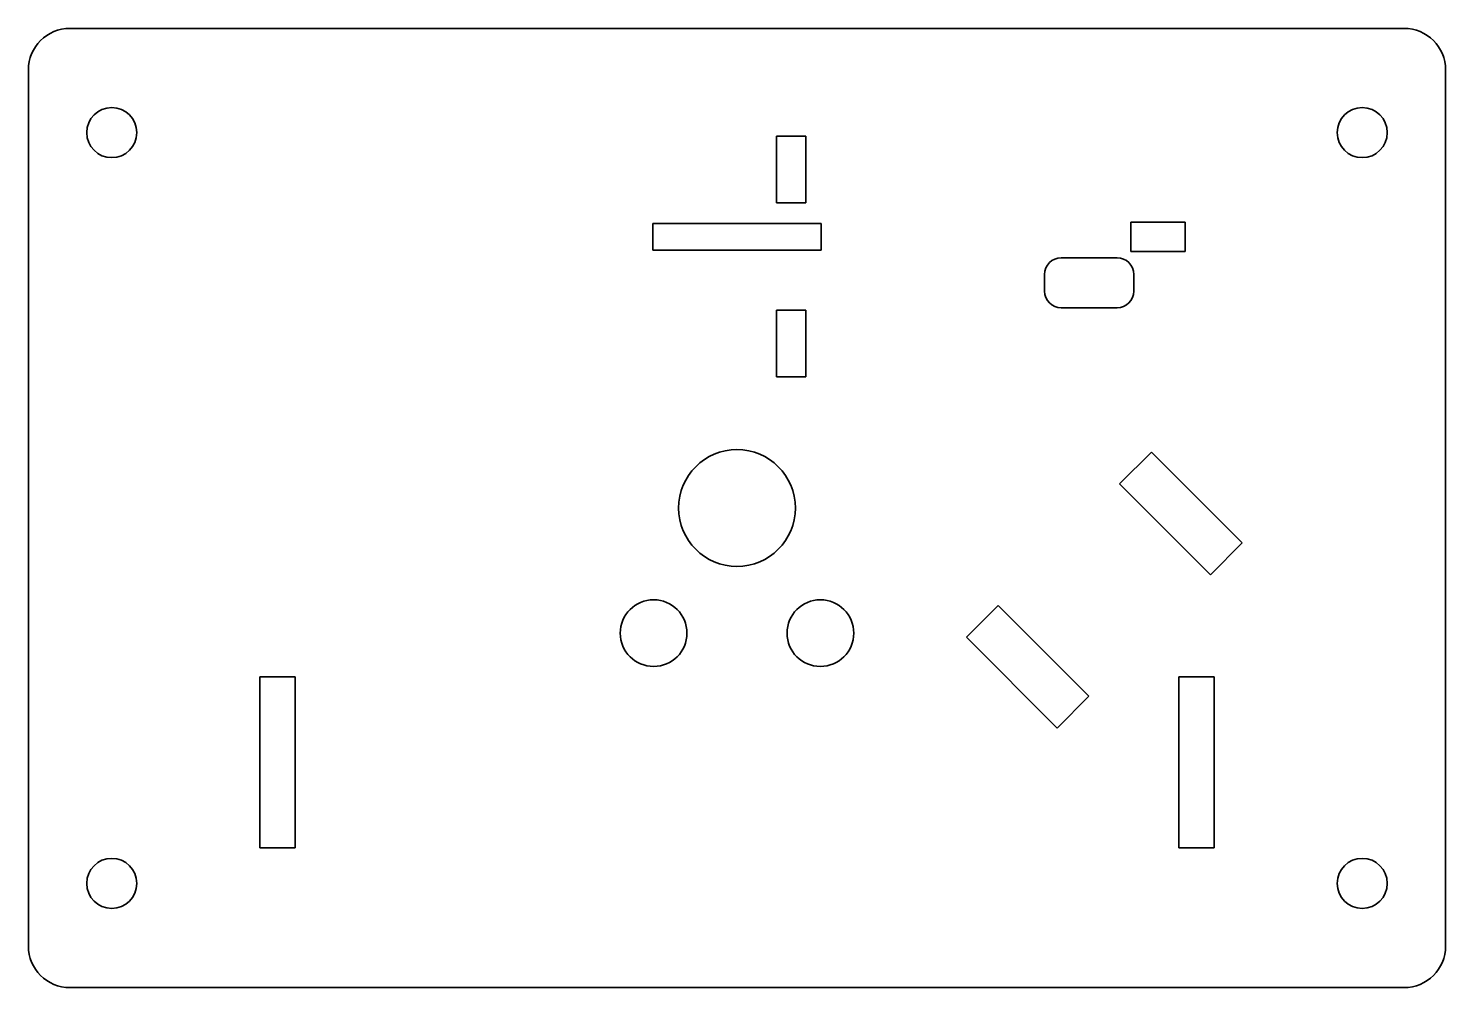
# Model space of a CAD drawing. Header units: inches. Extents: x 0 to 170, y 0 to 115.
import ezdxf

# ---------------------------------------------------------------- set-up
doc = ezdxf.new("R2010")
doc.units = ezdxf.units.IN
doc.header["$MEASUREMENT"] = 0
doc.layers.add('SIMUMAK Visible (ISO)', color=7, linetype='Continuous', lineweight=35)

# ---------------------------------------------------------------- blocks, each defined once
blk = doc.blocks.new('S')
at = {"layer": 'SIMUMAK Visible (ISO)'}
for p, q in [((5, 115), (165, 115)), ((0, 5), (0, 110)), ((170, 110), (170, 5)), ((89.75, 102.09), (93.25, 102.09)), ((89.75, 94.09), (89.75, 102.09)), ((93.25, 102.09), (93.25, 94.09)), ((93.25, 94.09), (89.75, 94.09)), ((74.9, 88.4), (74.9, 91.6)), ((74.9, 91.6), (95.1, 91.6)), ((95.1, 91.6), (95.1, 88.4)), ((132.25, 91.75), (138.75, 91.75)), ((132.25, 88.25), (132.25, 91.75)), ((138.75, 91.75), (138.75, 88.25)), ((95.1, 88.4), (74.9, 88.4)), ((123.9, 87.5), (130.6, 87.5)), ((138.75, 88.25), (132.25, 88.25)), ((121.9, 83.5), (121.9, 85.5)), ((132.6, 85.5), (132.6, 83.5)), ((89.75, 81.22), (93.25, 81.22)), ((89.75, 73.22), (89.75, 81.22)), ((93.25, 81.22), (93.25, 73.22)), ((130.6, 81.5), (123.9, 81.5)), ((93.25, 73.22), (89.75, 73.22)), ((130.89, 60.38), (134.71, 64.2)), ((134.71, 64.2), (145.6, 53.31)), ((141.78, 49.49), (130.89, 60.38)), ((145.6, 53.31), (141.78, 49.49)), ((112.51, 42), (116.33, 45.82)), ((116.33, 45.82), (127.22, 34.93)), ((123.4, 31.11), (112.51, 42)), ((27.75, 37.25), (32, 37.25)), ((27.75, 16.75), (27.75, 37.25)), ((32, 37.25), (32, 16.75)), ((138, 37.25), (142.25, 37.25)), ((138, 16.75), (138, 37.25)), ((142.25, 37.25), (142.25, 16.75)), ((127.22, 34.93), (123.4, 31.11)), ((32, 16.75), (27.75, 16.75)), ((142.25, 16.75), (138, 16.75)), ((165, 0), (5, 0))]:
    blk.add_line(p, q, dxfattribs=at)
for centre, radius in [((10, 102.5), 3), ((160, 102.5), 3), ((85, 57.5), 7), ((75, 42.5), 4), ((95, 42.5), 4), ((10, 12.5), 3), ((160, 12.5), 3)]:
    blk.add_circle(centre, radius, dxfattribs=at)
at = {"layer": 'SIMUMAK Visible (ISO)', "extrusion": (0, 0, -1)}
for centre, radius, start, end in [((-5, 110), 5, 0, 90), ((-165, 110), 5, 90, 180), ((-123.9, 85.5), 2, 0, 90), ((-130.6, 85.5), 2, 90, 180), ((-123.9, 83.5), 2, 270, 0), ((-130.6, 83.5), 2, 180, 270), ((-5, 5), 5, 270, 0), ((-165, 5), 5, 180, 270)]:
    blk.add_arc(centre, radius, start, end, dxfattribs=at)

msp = doc.modelspace()

# ---------------------------------------------------------------- block references
msp.add_blockref('S', (0, 0))

doc.saveas('drawing.dxf')
